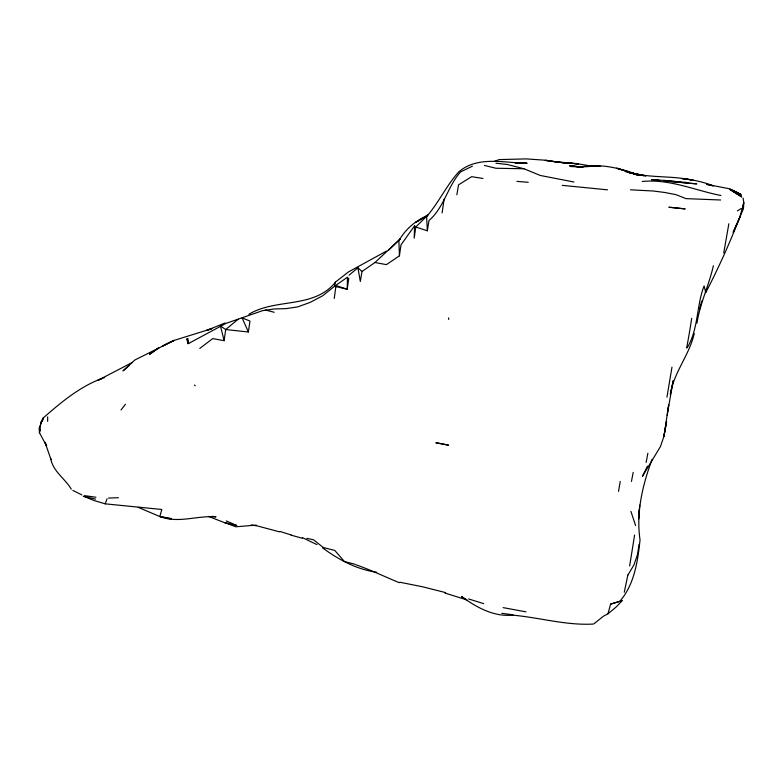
<?xml version="1.0" encoding="UTF-8"?>
<svg xmlns="http://www.w3.org/2000/svg" width="783" height="783" viewBox="0 0 783 783"><rect width="100%" height="100%" fill="white"/><g stroke="black" fill="none" stroke-linecap="round" stroke-linejoin="round"><path stroke-width="1.17" d="M47.636 421.342L47.675 416.859M472.394 166.182L460.61 171.878C447.631 186.403 444.069 207.603 428.996 220.532L427.342 230.789L415.783 227.001L414.589 225.778L414.207 238.159L415.783 227.001L428.458 214.483L415.381 222.568L426.715 216.128M652.131 459.229C642.608 484.922 635.982 512.366 640.034 539.898C637.793 561.127 634.367 584.774 619.754 601.344L610.613 604.104L607.98 613.813L603.439 616.201L594.336 623.493M638.546 518.933L639.721 505.104M638.556 518.914L639.349 509.547M188.116 343.297L188.057 343.815L186.863 338.765L188.644 343.463L225.935 323.389L262.599 310.655L274.422 308.952L286.03 308.639L297.863 306.858L310.117 302.395L322.713 295.768L334.507 286.284L347.495 277.182L347.212 289.24L334.507 286.284L335.359 282.164L348.445 271.936L386.381 251.147M667.224 415.411L668.672 404.938L663.935 436.307L660.47 446.535L642.432 476.328L647.482 466.11M444.088 199.293L442.111 212.917M334.243 298.46L335.79 286.999M634.602 535.024L629.649 565.992M199.792 348.425L212.712 338.599L224.124 340.693L225.7 329.545L238.13 319.278M348.787 278.082L347.212 289.24L335.887 285.472M349.052 275.185L357.9 267.776L360.317 281.469L361.991 271.486L374.988 262.511L386.401 264.644L399.418 255.835L401.004 244.854L414.589 225.778M248.377 332.002L249.973 321.059L242.104 317.878L248.377 332.002L225.7 329.545L220.444 325.953L224.124 340.693M639.094 544.273L637.46 554.716L633.956 564.944L627.976 574.879M728.846 223.762L723.746 252.958M673.194 380.89L667.84 410.997M618.541 491.352L620.224 481.418M666.95 397.167L671.98 367.129M456.861 194.771L458.544 184.857L471.611 176.674L483.003 178.485M646.122 462.43L647.874 453.249M631.45 481.398L633.212 472.374M624.286 592.232L627.858 575.006M696.948 323.154C700.071 303.285 708.997 285.188 713.372 265.74M673.155 380.861L670.317 394.495C673.713 372.454 689.373 355.13 694.267 333.48M701.774 301.044L699.532 309.07M40.315 429.29L39.444 432.676L46.589 445.967M42.341 421.381L43.212 417.995C61.612 401.826 81.109 385.539 104.648 377.484M742.646 207.025L743.85 202.68L743.067 198.099M739.769 217.322L743.85 202.68L743.429 208.777L737.566 222.46L739.769 217.322C729.815 242.896 718.559 267.923 705.914 292.294M335.359 282.164L335.232 282.536C313.552 308.737 276.174 298.147 249.405 313.973L248.877 314.198M83.272 496.197L94.146 500.552L105.176 503.831L107.095 498.751M733.201 232.277L737.4 222.607M733.221 232.218L736.94 223.674M687.18 347.769C698.651 328.889 696.293 306.026 704.093 285.922L705.777 292.666M121.022 409.969L125.417 404.302M622.446 600.473L616.094 607.06L607.98 613.813M388.701 250.149L400.456 238.717L374.988 262.511M129.058 365.661L122.97 370.917L134.833 360.004L174.061 340.409L211.831 328.674L206.458 330.446L225.122 322.997M737.41 210.891L741.286 208.523M426.735 216.079C414.921 220.904 405.212 229.703 398.88 240.714L399.418 255.835M132.376 362.421L98.051 380.274L101.359 378.884M494.533 161.278L499.163 159.595L526.264 158.89L546.397 160.3L557.545 162.091L545.262 160.388L567.89 163.461L556.635 161.817M610.613 604.104L621.575 600.835M256.256 525.099L235.791 526.793L224.887 522.643L236.672 525.442L226.277 520.93M591.596 166.339L597.214 166.387M589.139 166.534L580.428 166.975L569.76 165.81L583.012 167.131L570.758 166.525M739.818 193.871L740.845 194.458L741.589 196.856L730.989 190.161L741.589 196.856M516.917 163.256L526.225 162.854L515.312 163.207L520.098 163.256M108.543 498.076L118.429 497.714M573.919 182.008L540.27 175.461L523.993 168.756L495.884 168.247L484.403 165.438M593.7 624.031C566.217 625.666 539.595 617.503 512.444 615.135C493.339 616.965 476.387 607.158 461.432 596.519L467.011 599.954L444.979 593.054M642.217 181.48C669.534 178.73 694.707 190.308 720.918 195.515M600.6 166.378L590.597 166.084L592.858 166.446L589.53 165.771L592.78 166.368M582.229 167.092L580.428 166.975C600.052 163.363 619.363 167.807 637.695 174.736L625.509 171.643M720.644 199.998L685.957 198.628L675.944 194.644L664.728 192.481L653.404 191.013L630.472 189.809M664.346 180.922L696.762 183.888L663.935 180.873L674.662 181.46L664.385 180.393L651.808 179.796L658.64 180.433M138.19 507.335L159.859 516.545C178.387 523.749 197.208 515.292 216.03 516.868L212.447 516.31M577.179 163.686L593.524 166.495M527.272 163.324C504.614 162.952 477.787 155.592 458.838 171.82C446.427 185.454 438.764 202.67 426.598 216.558L427.342 230.789M556.644 161.738L578.255 163.99L566.246 162.717L577.56 163.706M516.937 181.372L528.241 182.302M674.085 181.441L686.065 182.439L685.399 182.37M159.595 516.447L171.037 518.963M105.206 503.841L161.817 509.479L159.869 516.555L171.271 518.512M607.491 189.829L562.184 185.346M569.76 165.81L581.123 167.004M495.962 163.226L507.325 164.499L523.993 168.756M693.513 180.188L682.189 178.661C692.857 179.728 703.428 181.93 713.411 185.884M651.466 179.513L659.678 180.452M501.815 613.304L513.129 614.851M84.574 495.639L95.937 497.234M592.985 166.319L587.338 165.467L591.821 166.299M251.147 524.943L257.901 526.068L279.57 531.863M692.407 180.061C672.225 175.695 651.182 177.947 631.078 173.092M525.951 611.856L503.126 607.618M627.995 172.231L643.734 175.656M376.672 572.246C356.725 569.525 338.765 559.669 322.684 547.992M445.654 592.614L422.693 586.81L399.829 582.239M643.704 175.705L631.127 173.023M306.848 538.352L313.533 539.781L323.301 547.532L334.781 550.449L344.432 561.519L355.002 564.259M236.672 525.442L225.22 522.946L208.493 516.379M84.349 496.442L95.487 499.123M483.679 603.644L468.674 598.966M265.31 309.999L274.207 312.26M291.09 535.141L302.218 538.254M712.726 185.835L706.648 184.357L730.157 188.899L740.845 194.458L730.108 189.476M626.684 171.291L638.693 175.48L616.73 168.198L627.751 171.614M280.167 531.51L291.178 534.955M399.261 582.699C384.756 576.67 370.721 569.936 355.844 564.739M730.099 189.437L738.614 193.078M302.355 537.618L316.978 544.616M72.878 490.422L81.853 494.915M194.458 385.06L195.27 385.765M357.9 267.776L361.991 271.486M71.282 489.169C65.058 478.501 52.451 471.023 50.689 458.124M46.667 445.439L44.993 442.317L50.993 459.582M635.6 525.579L630.922 511.377M187.793 338.383L188.644 343.463M448.59 317.927L448.757 319.464M691.702 318.299A101.8 9.024 -83.2 0 1 686.632 347.906M40.931 422.213L39.444 432.676L39.15 428.154L43.212 417.995L40.931 422.213M666.587 421.489L663.935 436.307L666.587 421.489M153.419 351.587L149.504 354.376L158.9 347.75L153.419 351.587M168.795 342.768L162.345 346.145L174.061 340.409L168.795 342.768M437.208 442.845L435.837 442.816L448.61 445.184L437.208 442.845M673.899 207.671L668.858 207.241L685.194 208.914L673.899 207.671M645.681 175.852L628.847 172.466L645.691 175.832"/></g></svg>
